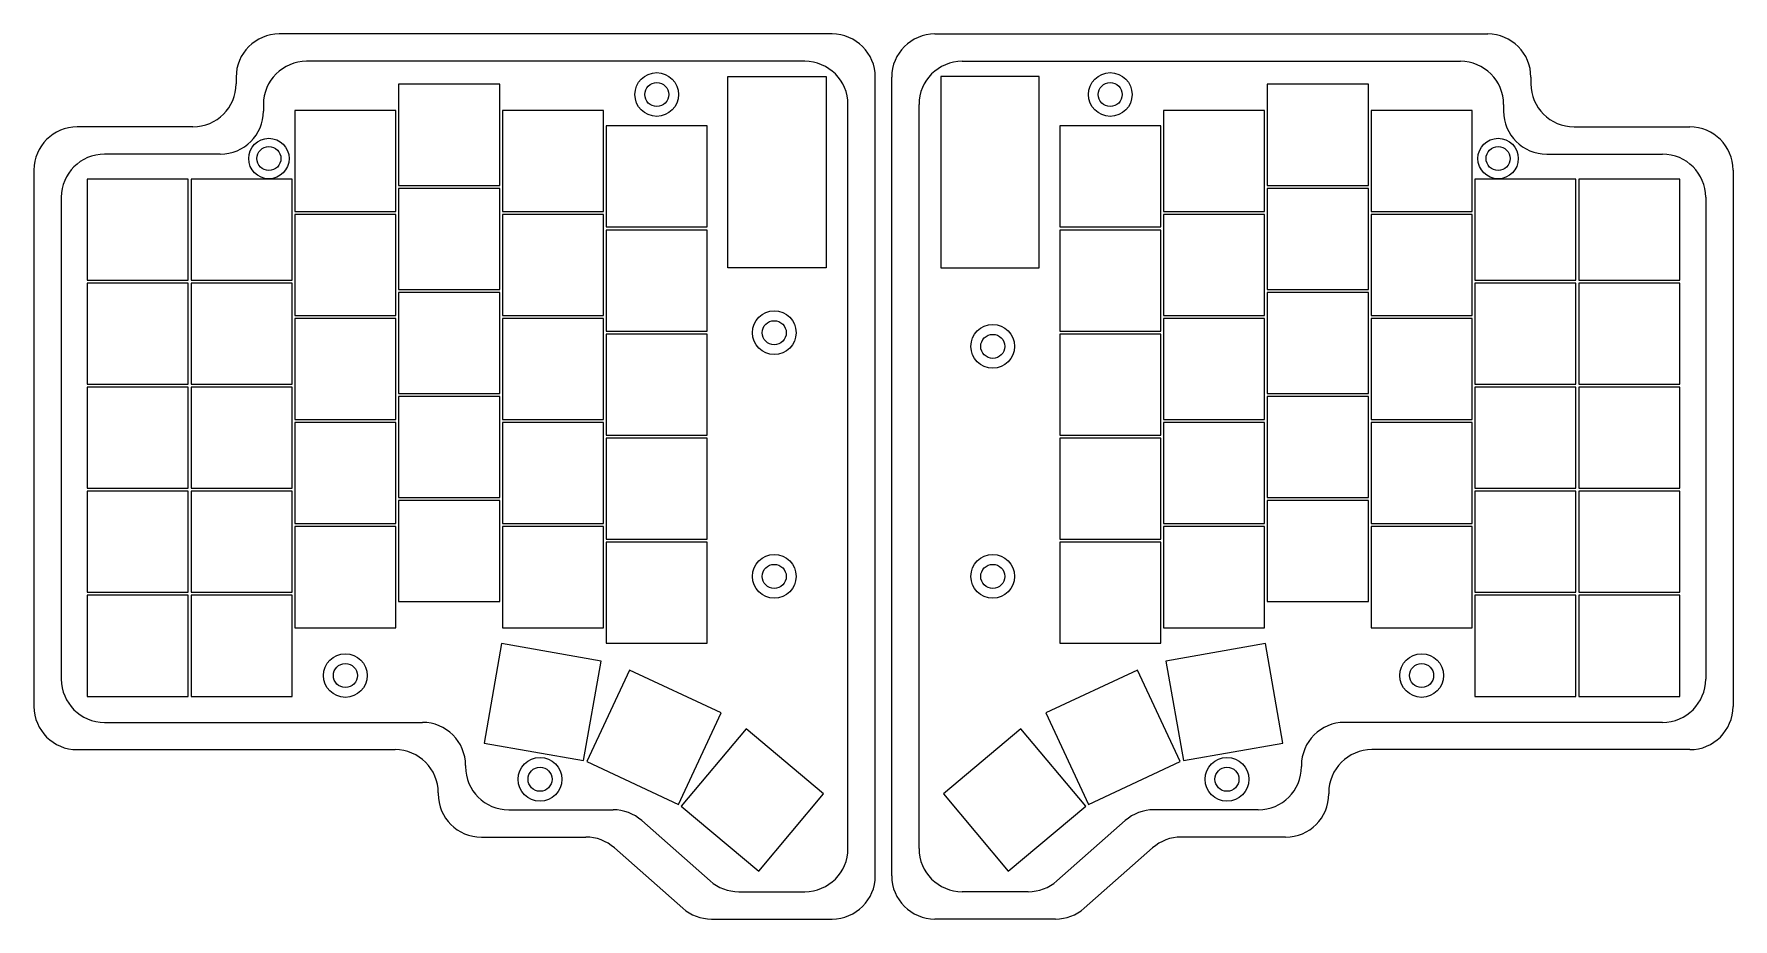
# Model space of a CAD drawing. Header units: millimetres. Extents: x 8 to 319, y -170 to -8.
import ezdxf

# ---------------------------------------------------------------- set-up
doc = ezdxf.new("R2010")
doc.units = ezdxf.units.MM

msp = doc.modelspace()

# ---------------------------------------------------------------- linework, layer by layer
for p, q in [((154.1, -8), (52.9, -8)), ((172.9, -8), (274.1, -8)), ((149.1, -13), (57.9, -13)), ((177.9, -13), (269.1, -13)), ((45, -15.9), (45, -17.1)), ((93.25, -17.21), (74.75, -17.21)), ((74.75, -17.21), (74.75, -35.71)), ((93.25, -35.71), (93.25, -17.21)), ((135, -15.8), (153, -15.8)), ((135, -50.8), (135, -15.8)), ((153, -15.8), (153, -50.8)), ((162, -162.1), (162, -15.9)), ((165, -162.1), (165, -15.9)), ((192, -15.8), (174, -15.8)), ((174, -15.8), (174, -50.8)), ((192, -50.8), (192, -15.8)), ((252.25, -17.21), (233.75, -17.21)), ((233.75, -17.21), (233.75, -35.71)), ((252.25, -35.71), (252.25, -17.21)), ((282, -15.9), (282, -17.1)), ((50, -20.9), (50, -22.1)), ((157, -157.1), (157, -20.9)), ((170, -157.1), (170, -20.9)), ((277, -20.9), (277, -22.1)), ((74.25, -21.98), (55.75, -21.98)), ((55.75, -21.98), (55.75, -40.48)), ((74.25, -40.48), (74.25, -21.98)), ((112.25, -21.98), (93.75, -21.98)), ((93.75, -21.98), (93.75, -40.48)), ((112.25, -40.48), (112.25, -21.98)), ((131.25, -24.83), (112.75, -24.83)), ((112.75, -24.83), (112.75, -43.33)), ((131.25, -43.33), (131.25, -24.83)), ((214.25, -24.83), (195.75, -24.83)), ((195.75, -24.83), (195.75, -43.33)), ((214.25, -43.33), (214.25, -24.83)), ((233.25, -21.98), (214.75, -21.98)), ((214.75, -21.98), (214.75, -40.48)), ((233.25, -40.48), (233.25, -21.98)), ((271.25, -21.98), (252.75, -21.98)), ((252.75, -21.98), (252.75, -40.48)), ((271.25, -40.48), (271.25, -21.98)), ((37.1, -25), (15.9, -25)), ((289.9, -25), (311.1, -25)), ((42.1, -30), (20.9, -30)), ((284.9, -30), (306.1, -30)), ((8, -32.9), (8, -131.1)), ((319, -32.9), (319, -131.1)), ((36.25, -34.55), (17.75, -34.55)), ((17.75, -34.55), (17.75, -53.05)), ((36.25, -53.05), (36.25, -34.55)), ((55.25, -34.55), (36.75, -34.55)), ((36.75, -34.55), (36.75, -53.05)), ((55.25, -53.05), (55.25, -34.55)), ((74.75, -35.71), (93.25, -35.71)), ((93.25, -36.26), (74.75, -36.26)), ((74.75, -36.26), (74.75, -54.76)), ((93.25, -54.76), (93.25, -36.26)), ((233.75, -35.71), (252.25, -35.71)), ((252.25, -36.26), (233.75, -36.26)), ((233.75, -36.26), (233.75, -54.76)), ((252.25, -54.76), (252.25, -36.26)), ((290.25, -34.55), (271.75, -34.55)), ((271.75, -34.55), (271.75, -53.05)), ((290.25, -53.05), (290.25, -34.55)), ((309.25, -34.55), (290.75, -34.55)), ((290.75, -34.55), (290.75, -53.05)), ((309.25, -53.05), (309.25, -34.55)), ((13, -37.9), (13, -126.1)), ((314, -37.9), (314, -126.1)), ((55.75, -40.48), (74.25, -40.48)), ((74.25, -41.03), (55.75, -41.03)), ((55.75, -41.03), (55.75, -59.53)), ((74.25, -59.53), (74.25, -41.03)), ((93.75, -40.48), (112.25, -40.48)), ((112.25, -41.03), (93.75, -41.03)), ((93.75, -41.03), (93.75, -59.53)), ((112.25, -59.53), (112.25, -41.03)), ((112.75, -43.33), (131.25, -43.33)), ((195.75, -43.33), (214.25, -43.33)), ((214.75, -40.48), (233.25, -40.48)), ((233.25, -41.03), (214.75, -41.03)), ((214.75, -41.03), (214.75, -59.53)), ((233.25, -59.53), (233.25, -41.03)), ((252.75, -40.48), (271.25, -40.48)), ((271.25, -41.03), (252.75, -41.03)), ((252.75, -41.03), (252.75, -59.53)), ((271.25, -59.53), (271.25, -41.03)), ((131.25, -43.88), (112.75, -43.88)), ((112.75, -43.88), (112.75, -62.38)), ((131.25, -62.38), (131.25, -43.88)), ((214.25, -43.88), (195.75, -43.88)), ((195.75, -43.88), (195.75, -62.38)), ((214.25, -62.38), (214.25, -43.88)), ((153, -50.8), (135, -50.8)), ((174, -50.8), (192, -50.8)), ((17.75, -53.05), (36.25, -53.05)), ((36.25, -53.6), (17.75, -53.6)), ((17.75, -53.6), (17.75, -72.1)), ((36.25, -72.1), (36.25, -53.6)), ((36.75, -53.05), (55.25, -53.05)), ((55.25, -53.6), (36.75, -53.6)), ((36.75, -53.6), (36.75, -72.1)), ((55.25, -72.1), (55.25, -53.6)), ((74.75, -54.76), (93.25, -54.76)), ((93.25, -55.31), (74.75, -55.31)), ((74.75, -55.31), (74.75, -73.81)), ((93.25, -73.81), (93.25, -55.31)), ((233.75, -54.76), (252.25, -54.76)), ((252.25, -55.31), (233.75, -55.31)), ((233.75, -55.31), (233.75, -73.81)), ((252.25, -73.81), (252.25, -55.31)), ((271.75, -53.05), (290.25, -53.05)), ((290.25, -53.6), (271.75, -53.6)), ((271.75, -53.6), (271.75, -72.1)), ((290.25, -72.1), (290.25, -53.6)), ((290.75, -53.05), (309.25, -53.05)), ((309.25, -53.6), (290.75, -53.6)), ((290.75, -53.6), (290.75, -72.1)), ((309.25, -72.1), (309.25, -53.6)), ((55.75, -59.53), (74.25, -59.53)), ((74.25, -60.08), (55.75, -60.08)), ((55.75, -60.08), (55.75, -78.58)), ((74.25, -78.58), (74.25, -60.08)), ((93.75, -59.53), (112.25, -59.53)), ((112.25, -60.08), (93.75, -60.08)), ((93.75, -60.08), (93.75, -78.58)), ((112.25, -78.58), (112.25, -60.08)), ((214.75, -59.53), (233.25, -59.53)), ((233.25, -60.08), (214.75, -60.08)), ((214.75, -60.08), (214.75, -78.58)), ((233.25, -78.58), (233.25, -60.08)), ((252.75, -59.53), (271.25, -59.53)), ((271.25, -60.08), (252.75, -60.08)), ((252.75, -60.08), (252.75, -78.58)), ((271.25, -78.58), (271.25, -60.08)), ((112.75, -62.38), (131.25, -62.38)), ((131.25, -62.93), (112.75, -62.93)), ((112.75, -62.93), (112.75, -81.43)), ((131.25, -81.43), (131.25, -62.93)), ((195.75, -62.38), (214.25, -62.38)), ((214.25, -62.93), (195.75, -62.93)), ((195.75, -62.93), (195.75, -81.43)), ((214.25, -81.43), (214.25, -62.93)), ((17.75, -72.1), (36.25, -72.1)), ((36.25, -72.65), (17.75, -72.65)), ((17.75, -72.65), (17.75, -91.15)), ((36.25, -91.15), (36.25, -72.65)), ((36.75, -72.1), (55.25, -72.1)), ((55.25, -72.65), (36.75, -72.65)), ((36.75, -72.65), (36.75, -91.15)), ((55.25, -91.15), (55.25, -72.65)), ((74.75, -73.81), (93.25, -73.81)), ((93.25, -74.36), (74.75, -74.36)), ((74.75, -74.36), (74.75, -92.86)), ((93.25, -92.86), (93.25, -74.36)), ((233.75, -73.81), (252.25, -73.81)), ((252.25, -74.36), (233.75, -74.36)), ((233.75, -74.36), (233.75, -92.86)), ((252.25, -92.86), (252.25, -74.36)), ((271.75, -72.1), (290.25, -72.1)), ((290.25, -72.65), (271.75, -72.65)), ((271.75, -72.65), (271.75, -91.15)), ((290.25, -91.15), (290.25, -72.65)), ((290.75, -72.1), (309.25, -72.1)), ((309.25, -72.65), (290.75, -72.65)), ((290.75, -72.65), (290.75, -91.15)), ((309.25, -91.15), (309.25, -72.65)), ((55.75, -78.58), (74.25, -78.58)), ((74.25, -79.13), (55.75, -79.13)), ((55.75, -79.13), (55.75, -97.63)), ((74.25, -97.63), (74.25, -79.13)), ((93.75, -78.58), (112.25, -78.58)), ((112.25, -79.13), (93.75, -79.13)), ((93.75, -79.13), (93.75, -97.63)), ((112.25, -97.63), (112.25, -79.13)), ((214.75, -78.58), (233.25, -78.58)), ((233.25, -79.13), (214.75, -79.13)), ((214.75, -79.13), (214.75, -97.63)), ((233.25, -97.63), (233.25, -79.13)), ((252.75, -78.58), (271.25, -78.58)), ((271.25, -79.13), (252.75, -79.13)), ((252.75, -79.13), (252.75, -97.63)), ((271.25, -97.63), (271.25, -79.13)), ((112.75, -81.43), (131.25, -81.43)), ((131.25, -81.98), (112.75, -81.98)), ((112.75, -81.98), (112.75, -100.48)), ((131.25, -100.48), (131.25, -81.98)), ((195.75, -81.43), (214.25, -81.43)), ((214.25, -81.98), (195.75, -81.98)), ((195.75, -81.98), (195.75, -100.48)), ((214.25, -100.48), (214.25, -81.98)), ((17.75, -91.15), (36.25, -91.15)), ((36.25, -91.7), (17.75, -91.7)), ((17.75, -91.7), (17.75, -110.2)), ((36.25, -110.2), (36.25, -91.7)), ((36.75, -91.15), (55.25, -91.15)), ((55.25, -91.7), (36.75, -91.7)), ((36.75, -91.7), (36.75, -110.2)), ((55.25, -110.2), (55.25, -91.7)), ((74.75, -92.86), (93.25, -92.86)), ((233.75, -92.86), (252.25, -92.86)), ((271.75, -91.15), (290.25, -91.15)), ((290.25, -91.7), (271.75, -91.7)), ((271.75, -91.7), (271.75, -110.2)), ((290.25, -110.2), (290.25, -91.7)), ((290.75, -91.15), (309.25, -91.15)), ((309.25, -91.7), (290.75, -91.7)), ((290.75, -91.7), (290.75, -110.2)), ((309.25, -110.2), (309.25, -91.7)), ((93.25, -93.41), (74.75, -93.41)), ((74.75, -93.41), (74.75, -111.91)), ((93.25, -111.91), (93.25, -93.41)), ((252.25, -93.41), (233.75, -93.41)), ((233.75, -93.41), (233.75, -111.91)), ((252.25, -111.91), (252.25, -93.41)), ((55.75, -97.63), (74.25, -97.63)), ((74.25, -98.18), (55.75, -98.18)), ((55.75, -98.18), (55.75, -116.68)), ((74.25, -116.68), (74.25, -98.18)), ((93.75, -97.63), (112.25, -97.63)), ((112.25, -98.18), (93.75, -98.18)), ((93.75, -98.18), (93.75, -116.68)), ((112.25, -116.68), (112.25, -98.18)), ((214.75, -97.63), (233.25, -97.63)), ((233.25, -98.18), (214.75, -98.18)), ((214.75, -98.18), (214.75, -116.68)), ((233.25, -116.68), (233.25, -98.18)), ((252.75, -97.63), (271.25, -97.63)), ((271.25, -98.18), (252.75, -98.18)), ((252.75, -98.18), (252.75, -116.68)), ((271.25, -116.68), (271.25, -98.18)), ((112.75, -100.48), (131.25, -100.48)), ((131.25, -101.03), (112.75, -101.03)), ((112.75, -101.03), (112.75, -119.53)), ((131.25, -119.53), (131.25, -101.03)), ((195.75, -100.48), (214.25, -100.48)), ((214.25, -101.03), (195.75, -101.03)), ((195.75, -101.03), (195.75, -119.53)), ((214.25, -119.53), (214.25, -101.03)), ((17.75, -110.2), (36.25, -110.2)), ((36.25, -110.75), (17.75, -110.75)), ((17.75, -110.75), (17.75, -129.25)), ((36.25, -129.25), (36.25, -110.75)), ((36.75, -110.2), (55.25, -110.2)), ((55.25, -110.75), (36.75, -110.75)), ((36.75, -110.75), (36.75, -129.25)), ((55.25, -129.25), (55.25, -110.75)), ((74.75, -111.91), (93.25, -111.91)), ((233.75, -111.91), (252.25, -111.91)), ((271.75, -110.2), (290.25, -110.2)), ((290.25, -110.75), (271.75, -110.75)), ((271.75, -110.75), (271.75, -129.25)), ((290.25, -129.25), (290.25, -110.75)), ((290.75, -110.2), (309.25, -110.2)), ((309.25, -110.75), (290.75, -110.75)), ((290.75, -110.75), (290.75, -129.25)), ((309.25, -129.25), (309.25, -110.75)), ((55.75, -116.68), (74.25, -116.68)), ((93.75, -116.68), (112.25, -116.68)), ((214.75, -116.68), (233.25, -116.68)), ((252.75, -116.68), (271.25, -116.68)), ((93.59, -119.57), (90.38, -137.79)), ((111.81, -122.78), (93.59, -119.57)), ((112.75, -119.53), (131.25, -119.53)), ((195.75, -119.53), (214.25, -119.53)), ((233.41, -119.57), (215.19, -122.78)), ((236.62, -137.79), (233.41, -119.57)), ((108.6, -141), (111.81, -122.78)), ((215.19, -122.78), (218.4, -141)), ((117.01, -124.42), (109.19, -141.19)), ((133.77, -132.24), (117.01, -124.42)), ((209.99, -124.42), (193.23, -132.24)), ((217.81, -141.19), (209.99, -124.42)), ((17.75, -129.25), (36.25, -129.25)), ((36.75, -129.25), (55.25, -129.25)), ((271.75, -129.25), (290.25, -129.25)), ((290.75, -129.25), (309.25, -129.25)), ((125.95, -149.01), (133.77, -132.24)), ((193.23, -132.24), (201.05, -149.01)), ((20.9, -134), (79.1, -134)), ((138.37, -135.17), (126.47, -149.34)), ((152.54, -147.06), (138.37, -135.17)), ((188.63, -135.17), (174.46, -147.06)), ((200.53, -149.34), (188.63, -135.17)), ((306.1, -134), (247.9, -134)), ((15.9, -139), (74.1, -139)), ((90.38, -137.79), (108.6, -141)), ((218.4, -141), (236.62, -137.79)), ((311.1, -139), (252.9, -139)), ((87, -141.9), (87, -142.1)), ((109.19, -141.19), (125.95, -149.01)), ((201.05, -149.01), (217.81, -141.19)), ((240, -141.9), (240, -142.1)), ((82, -146.9), (82, -147.1)), ((140.65, -161.23), (152.54, -147.06)), ((174.46, -147.06), (186.35, -161.23)), ((245, -146.9), (245, -147.1)), ((94.9, -150), (114.01, -150)), ((119.24, -151.98), (131.76, -163.02)), ((126.47, -149.34), (140.65, -161.23)), ((186.35, -161.23), (200.53, -149.34)), ((207.76, -151.98), (195.24, -163.02)), ((232.1, -150), (212.99, -150)), ((89.9, -155), (109.01, -155)), ((237.1, -155), (217.99, -155)), ((114.24, -156.98), (126.76, -168.02)), ((212.76, -156.98), (200.24, -168.02)), ((136.99, -165), (149.1, -165)), ((190.01, -165), (177.9, -165)), ((131.99, -170), (154.1, -170)), ((195.01, -170), (172.9, -170))]:
    msp.add_line(p, q)
for centre, radius in [((122, -19.08), 4), ((205, -19.08), 4), ((122, -19.08), 2.2), ((205, -19.08), 2.2), ((51, -30.8), 3.7), ((276, -30.8), 3.7), ((51, -30.8), 2.2), ((276, -30.8), 2.2), ((143.5, -62.68), 4), ((143.5, -62.68), 2.2), ((183.5, -65.18), 4), ((183.5, -65.18), 2.2), ((143.5, -107.28), 4), ((143.5, -107.28), 2.2), ((183.5, -107.28), 4), ((183.5, -107.28), 2.2), ((65, -125.43), 4), ((65, -125.43), 2.2), ((262, -125.43), 4), ((262, -125.43), 2.2), ((100.63, -144.42), 4), ((100.63, -144.42), 2.2), ((226.37, -144.42), 4), ((226.37, -144.42), 2.2)]:
    msp.add_circle(centre, radius)
for centre, start, end in [((52.9, -15.9), 90, 180), ((154.1, -15.9), 0, 90), ((172.9, -15.9), 90, 180), ((274.1, -15.9), 0, 90), ((57.9, -20.9), 90, 180), ((149.1, -20.9), 0, 90), ((177.9, -20.9), 90, 180), ((269.1, -20.9), 0, 90), ((37.1, -17.1), 270, 0), ((289.9, -17.1), 180, 270), ((42.1, -22.1), 270, 0), ((284.9, -22.1), 180, 270), ((15.9, -32.9), 90, 180), ((311.1, -32.9), 0, 90), ((20.9, -37.9), 90, 180), ((306.1, -37.9), 0, 90), ((20.9, -126.1), 180, 270), ((306.1, -126.1), 270, 0), ((15.9, -131.1), 180, 270), ((311.1, -131.1), 270, 0), ((79.1, -141.9), 0, 90), ((247.9, -141.9), 90, 180), ((74.1, -146.9), 0, 90), ((252.9, -146.9), 90, 180), ((94.9, -142.1), 180, 270), ((232.1, -142.1), 270, 0), ((89.9, -147.1), 180, 270), ((237.1, -147.1), 270, 0), ((114.01, -157.9), 48.5763, 90), ((212.99, -157.9), 90, 131.4237), ((109.01, -162.9), 48.5763, 90), ((217.99, -162.9), 90, 131.4237), ((149.1, -157.1), 270, 0), ((177.9, -157.1), 180, 270), ((136.99, -157.1), 228.5763, 270), ((154.1, -162.1), 270, 0), ((172.9, -162.1), 180, 270), ((190.01, -157.1), 270, 311.4237), ((131.99, -162.1), 228.5763, 270), ((195.01, -162.1), 270, 311.4237)]:
    msp.add_arc(centre, 7.9, start, end)

doc.saveas('drawing.dxf')
